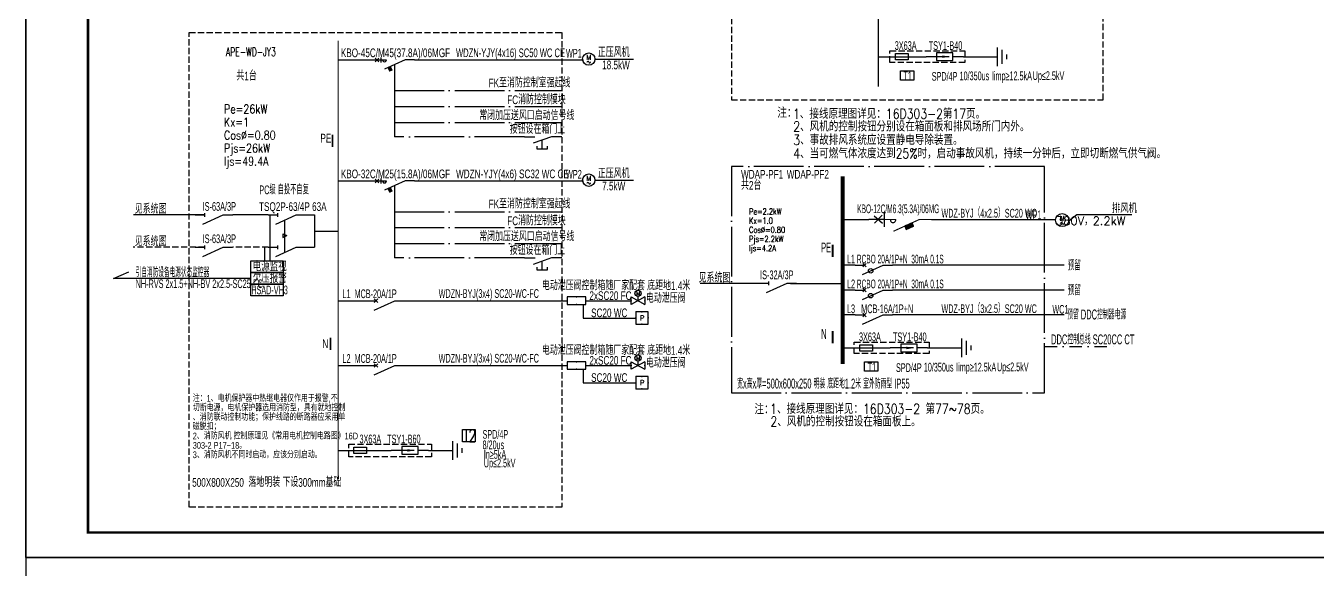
# Model space of a CAD drawing. Extents: x -118086 to 144314, y -110039 to 305761.
# Drawn here: x 27084 to 78952, y 127086 to 148923 of the extents above; entities that cross this region are included whole.
import ezdxf
from ezdxf.enums import TextEntityAlignment as Align

# ---------------------------------------------------------------- set-up
doc = ezdxf.new("R2010")
doc.units = 0
doc.header["$LTSCALE"] = 1000
for name, pattern in [('CONTINOUS', [0]), ('DASH', [0.35, 0.25, -0.1]), ('DASHDOT', [1, 0.5, -0.25, 0, -0.25]), ('DOTE', [2.42, 2, -0.2, 0.02, -0.2])]:
    doc.linetypes.add(name, pattern=pattern)
doc.layers.get('0').update_dxf_attribs({"linetype": 'CONTINUOUS'})
for name, color, linetype in [('D-TEXT', 7, 'CONTINUOUS'), ('DIM-箱柜', 3, 'CONTINUOUS'), ('DOTLN', 2, 'DASH'), ('DQ', 7, 'CONTINOUS'), ('EL-1', 4, 'DASH'), ('EL-TEXT', 3, 'CONTINUOUS'), ('ELEMENT', 3, 'CONTINUOUS'), ('EQUIP-动力', 3, 'CONTINUOUS'), ('EQUIP-消防', 3, 'CONTINUOUS'), ('EQUIP-箱柜', 3, 'CONTINUOUS'), ('PUB_TEXT', 7, 'CONTINUOUS'), ('SIG_TEXT', 7, 'CONTINUOUS'), ('TEL_TEXT', 3, 'CONTINUOUS'), ('TEL_TITLE', 7, 'CONTINUOUS'), ('WIRE', 4, 'CONTINUOUS'), ('WIRE-照明', 1, 'CONTINUOUS'), ('WIRE-系统', 4, 'CONTINUOUS'), ('XT', 6, 'CONTINUOUS'), ('内审意见修改', 2, 'CONTINUOUS')]:
    doc.layers.add(name, color=color, linetype=linetype)
doc.layers.add('内审要求修改2.10', color=6, linetype='CONTINUOUS', plot=False)
doc.layers.get('内审要求修改2.10').off()
doc.styles.add('_COMPLEX', font='ros.shx', dxfattribs={"width": 0.6, "bigfont": 'jd.shx'})
doc.styles.add('_HZTXT', font='ROS', dxfattribs={"width": 0.8, "bigfont": 'JD'})
doc.styles.add('_JD', font='ros.shx', dxfattribs={"width": 0.65, "bigfont": 'jd.shx'})
doc.styles.add('_TCH_DIM', font='SIMPLEX', dxfattribs={"bigfont": 'GBCBIG'})
doc.styles.add('_TCH_LABEL', font='COMPLEX', dxfattribs={"bigfont": 'GBCBIG'})
doc.styles.add('_TEL_DIM', font='ROMANS2', dxfattribs={"width": 0.8, "height": 3.5, "bigfont": 'HZDF2'})
doc.styles.add('B', font='ros.shx', dxfattribs={"width": 0.8, "bigfont": 'jd.shx'})
doc.styles.add('DIM_FONT', font='ROMANS', dxfattribs={"bigfont": 'HZTXT'})
doc.styles.add('HZDX', font='ros.shx', dxfattribs={"width": 0.75, "height": 500, "bigfont": 'jd.shx'})
doc.styles.get("Standard").update_dxf_attribs({"font": 'GBENOR', "bigfont": 'GBCBIG'})

# ---------------------------------------------------------------- blocks, each defined once
blk = doc.blocks.new('SADF AGF AERG AER GER')
at = {"layer": 'DIM-箱柜'}
blk.add_lwpolyline([(-462150, -1228514), (-378050, -1228514), (-378050, -1287914), (-462150, -1287914)], close=True, dxfattribs=at)
blk = doc.blocks.new('A$C6873132B')
at = {"layer": 'DIM-箱柜'}
blk.add_blockref('SADF AGF AERG AER GER', (378050, 1287914), dxfattribs=at)
blk = doc.blocks.new('$element$00000525')
for points in [[(0, 0), (0, -0.25)], [(-0.25, -0.2), (0, -0.75), (0, -1)], [(-0.047, -0.203), (0.047, -0.297)], [(0.047, -0.203), (-0.047, -0.297)]]:
    blk.add_lwpolyline(points)
blk.add_circle((-0.151, -0.417), 0.0615)
at = {"flags": 9}
blk.add_attdef('S', (0, 0), '', height=0.00000667, dxfattribs=at)
blk = doc.blocks.new('M_M7')
for p, q in [((-0.25, -0.2), (0, -0.75)), ((-0.047, -0.297), (0.047, -0.203)), ((-0.047, -0.203), (0.047, -0.297))]:
    blk.add_line(p, q)
for points in [[(0, 0), (0, -0.25)], [(0, -0.75), (0, -1)]]:
    blk.add_lwpolyline(points)
at = {"width": 0.8, "flags": 9}
blk.add_attdef('S', (0.25, -0.5), '', height=0.2, dxfattribs=at)
blk = doc.blocks.new('$element$00000577')
at = {"const_width": 0.0233}
for points in [[(0, 0), (0, -0.25)], [(-0.25, -0.2), (0, -0.75), (0, -1)]]:
    blk.add_lwpolyline(points, dxfattribs=at)
blk.add_arc((-0.008, -0.192), 0.0589, 81.8699, 278.1301)
at = {"flags": 9}
blk.add_attdef('S', (0, 0), '', height=0.00000667, dxfattribs=at)
blk = doc.blocks.new('A$C06496FC3')
h = blk.add_hatch()
h.set_pattern_fill('ANSI31', color=256, scale=10, style=0)
h.set_pattern_definition([(45, (-201584.4355, -30791.5509), (-0.707106781, 0.707106781), [])])
h.paths.add_polyline_path([(-567, -212), (-614, -109), (-841, -212), (-794, -315)])
blk.add_lwpolyline([(-794, -315), (-567, -212), (-614, -109), (-841, -212)], close=True)
at = {"layer": 'DQ'}
for p, q in [((-1500, 0), (-1979, 0)), ((-1810, 115), (-1545, -119)), ((-1555, 133), (-1796, -124)), ((-1500, 225), (-1500, -234))]:
    blk.add_line(p, q, dxfattribs=at)
at = {"layer": 'ELEMENT', "xscale": 1500, "yscale": 1500, "zscale": 1500, "rotation": 90}
blk.add_blockref('$element$00000577', (-1500, 0), dxfattribs=at)
blk = doc.blocks.new('M_M8')
for p, q in [((-0.25, -0.2), (0, -0.75)), ((0.05, -0.25), (-0.05, -0.25))]:
    blk.add_line(p, q)
for points in [[(0, 0), (0, -0.25)], [(0, -0.75), (0, -1)]]:
    blk.add_lwpolyline(points)
at = {"style": 'DIM_FONT', "width": 0.8, "flags": 9}
blk.add_attdef('S', (0.25, -0.5), '', height=0.2, dxfattribs=at)
blk = doc.blocks.new('$equip$00001811')
blk.add_circle((0, 0), 0.5)
for centre, radius, start, end in [((-0.073, -0.273), 0.0768, 17.22719, 184.21643), ((0.073, -0.227), 0.0769, 197.25914, 5.11794)]:
    blk.add_arc(centre, radius, start, end)
at = {"color": 7, "style": '_TEL_DIM'}
blk.add_attdef('$TEXT$', text='', height=0.4, dxfattribs=at).set_placement((0.001, 0.137), align=Align.MIDDLE_CENTER)
at = {"color": 7, "style": '_TEL_DIM', "flags": 1}
blk.add_attdef('A', text='', height=0.00002, dxfattribs=at).set_placement((0, 0), align=Align.MIDDLE_CENTER)
blk = doc.blocks.new('$equip$00001413')
for p, q in [((0.75, 0.6), (-0.75, 0.6)), ((-0.75, 0.6), (-0.75, 0)), ((-0.75, 0), (0.75, 0)), ((0.75, 0), (0.75, 0.6))]:
    blk.add_line(p, q)
for p in [(-0.75, 0.3), (0, 0.6), (0, 0), (0.75, 0.3)]:
    blk.add_point(p)
at = {"style": '_TCH_LABEL', "flags": 9}
blk.add_attdef('A', (0, 0), '', height=0.00002, dxfattribs=at)
blk = doc.blocks.new('$equip$00002457')
for p, q in [((-0.5, 0.5), (-0.5, -0.5)), ((0.5, 0.5), (-0.5, 0.5)), ((0.5, -0.5), (0.5, 0.5)), ((-0.5, -0.5), (0.5, -0.5))]:
    blk.add_line(p, q)
at = {"const_width": 0.05}
blk.add_lwpolyline([(-0.5, 0.5), (0.5, 0.5), (0.5, -0.5), (-0.5, -0.5), (-0.5, 0.5), (0.5, 0.5)], dxfattribs=at)
for p in [(0, 0.5), (-0.5, 0), (0, -0.5), (0.5, 0)]:
    blk.add_point(p)
at = {"color": 7, "style": '_TEL_DIM'}
blk.add_attdef('$TEXT$', text='', height=0.4, dxfattribs=at).set_placement((0.02, -0.01), align=Align.MIDDLE_CENTER)
at = {"color": 7, "style": '_TEL_DIM', "flags": 1}
blk.add_attdef('A', text='', height=0.00002, dxfattribs=at).set_placement((0, 0), align=Align.MIDDLE_CENTER)
blk = doc.blocks.new('$equip$00002601')
for p, q in [((-0.55, -0.9), (-0.55, -0.3)), ((-0.55, -0.3), (0.55, -0.9)), ((0.55, -0.3), (-0.55, -0.9)), ((0, -0.6), (0, -0.25)), ((0.55, -0.3), (0.55, -0.9))]:
    blk.add_line(p, q)
blk.add_circle((0, 0), 0.25)
for p in [(-0.25, 0), (0, 0.25), (0.25, 0), (-0.55, -0.6), (0.55, -0.6)]:
    blk.add_point(p)
at = {"color": 7, "style": '_TEL_DIM'}
blk.add_attdef('$TEXT$', text='', height=0.3, dxfattribs=at).set_placement((0, 0), align=Align.MIDDLE_CENTER)
at = {"color": 7, "style": '_TEL_DIM', "flags": 1}
blk.add_attdef('A', text='', height=0.00002, dxfattribs=at).set_placement((0, 0), align=Align.MIDDLE_CENTER)
blk = doc.blocks.new('$element$00000517')
for points in [[(0, 0), (0, -0.25)], [(0, -1), (0, -0.75), (-0.25, -0.2)]]:
    blk.add_lwpolyline(points)
blk.add_arc((-0.003, -0.2), 0.0501, 86.8202, 273.1798)
blk.add_solid([(-0.319, -0.33), (-0.213, -0.282), (-0.278, -0.421), (-0.172, -0.373)])
at = {"flags": 9}
blk.add_attdef('S', (0, 0), '', height=0.00000667, dxfattribs=at)
blk = doc.blocks.new('$equip$00001948')
blk.add_circle((0, 0), 0.5)
for centre, radius, start, end in [((-0.07, -0.27), 0.0768, 17.2272, 184.2164), ((0.07, -0.23), 0.0769, 197.2591, 5.1179)]:
    blk.add_arc(centre, radius, start, end)
at = {"layer": 'TEL_TEXT', "style": '_TEL_DIM'}
blk.add_attdef('$TEXT$', text='', height=0.4, dxfattribs=at).set_placement((0, 0.14), align=Align.MIDDLE_CENTER)
at = {"layer": 'TEL_TEXT', "style": '_TEL_DIM', "flags": 1}
blk.add_attdef('A', text='', height=0.00002, dxfattribs=at).set_placement((0, 0), align=Align.MIDDLE_CENTER)
blk = doc.blocks.new('$element$00000544')
for points in [[(-0.25, -0.333), (-0.324, -0.333), (-0.324, -0.617), (-0.25, -0.617)], [(0, -1), (0, -0.721), (-0.176, -0.235)], [(0, 0), (0, -0.283)], [(-0.324, -0.478), (-0.087, -0.478)]]:
    blk.add_lwpolyline(points)
at = {"flags": 9}
blk.add_attdef('S', (0, 0), '', height=0.00000667, dxfattribs=at)
blk = doc.blocks.new('M_M24')
for p, q in [((-0.25, -0.375), (0.25, -0.375)), ((-0.1875, -0.5), (0.1875, -0.5)), ((-0.0625, -0.625), (0.0625, -0.625))]:
    blk.add_line(p, q)
blk.add_lwpolyline([(0, 0), (0, -0.375)])
at = {"width": 0.8, "flags": 9}
blk.add_attdef('S', (0.25, -0.5), '', height=0.2, dxfattribs=at)
blk = doc.blocks.new('M_M17')
for p, q in [((-0.1, -0.717), (-0.1, -0.283)), ((-0.1, -0.283), (0.1, -0.283)), ((0.1, -0.283), (0.1, -0.717)), ((0, -0.383), (0, -0.717)), ((0.1, -0.717), (-0.1, -0.717))]:
    blk.add_line(p, q)
for points in [[(0, 0), (0, -0.283)], [(0, -0.717), (0, -1)]]:
    blk.add_lwpolyline(points)
for points in [[(-0.033, -0.567), (0.033, -0.567), (0, -0.367), (0.033, -0.567)], [(0.033, -0.567), (0, -0.367), (-0.033, -0.567), (0.033, -0.567)], [(0, -0.367), (-0.033, -0.567), (0.033, -0.567), (0, -0.367)]]:
    blk.add_solid(points)
at = {"width": 0.8, "flags": 9}
blk.add_attdef('S', (0.25, -0.5), '', height=0.2, dxfattribs=at)
blk = doc.blocks.new('T1')
at = {"layer": 'DOTLN', "linetype": 'DASH', "elevation": -4260}
blk.add_lwpolyline([(42028, 231032), (45043, 231032), (45043, 230576), (42028, 230576)], close=True, dxfattribs=at)
at = {"layer": 'ELEMENT', "elevation": -4260}
blk.add_lwpolyline([(42254, 230674), (42254, 230934), (42764, 230934), (42764, 230674)], close=True, dxfattribs=at)
at = {"layer": 'TEL_TEXT', "ltscale": 2}
blk.add_lwpolyline([(42449, 230241), (42983, 230241), (42983, 229865), (42449, 229865)], close=True, dxfattribs=at)
at = {"layer": 'WIRE-照明'}
for p, q in [((41567, 230804), (42330, 230804)), ((42330, 230804), (43480, 230804)), ((44980, 230804), (45793, 230804))]:
    blk.add_line(p, q, dxfattribs=at)
at = {"layer": 'ELEMENT', "yscale": 1500, "zscale": 1500}
for name, p, xscale, rotation in [('M_M17', (44980, 230804), -1500, 270), ('M_M24', (45793, 230804), 1500, 90)]:
    blk.add_blockref(name, p, dxfattribs=dict(at, xscale=xscale, rotation=rotation))
at = {"layer": 'TEL_TEXT', "ltscale": 2, "style": '_COMPLEX'}
for s, width, p in [('3X63A      TSY1-B40', 0.5, (42222, 231075)), ('T1', 0.6, (42570, 229861)), ('SPD/4P', 0.6, (43710, 229838)), ('10/350us', 0.6, (44826, 229857)), ('Iimp≥12.5kA', 0.6, (46125, 229858)), ('Up≤2.5kV', 0.6, (47764, 229868))]:
    blk.add_text(s, height=350, dxfattribs=dict(at, width=width)).set_placement(p)
blk = doc.blocks.new('T2')
at = {"layer": 'DOTLN', "linetype": 'DASH'}
blk.add_lwpolyline([(90187, 212212), (93515, 212212), (93515, 211702), (90187, 211702)], close=True, dxfattribs=at)
at = {"layer": 'ELEMENT'}
blk.add_lwpolyline([(90398, 211827), (90398, 212087), (90908, 212087), (90908, 211827)], close=True, dxfattribs=at)
at = {"layer": 'TEL_TEXT', "ltscale": 2}
blk.add_lwpolyline([(94753, 212803), (95266, 212803), (95266, 212299), (94753, 212299)], close=True, dxfattribs=at)
at = {"layer": 'WIRE-照明'}
for p, q in [((89771, 211957), (91898, 211957)), ((93398, 211957), (94211, 211957))]:
    blk.add_line(p, q, dxfattribs=at)
at = {"layer": 'ELEMENT', "yscale": 1500, "zscale": 1500}
for name, p, xscale, rotation in [('M_M24', (93805, 211957), 1500, 90), ('M_M17', (93398, 211957), -1500, 270)]:
    blk.add_blockref(name, p, dxfattribs=dict(at, xscale=xscale, rotation=rotation))
at = {"layer": 'TEL_TEXT', "style": '_TEL_DIM', "width": 0.64}
blk.add_text('T2', height=500, dxfattribs=at).set_placement((94798, 212299))
at = {"layer": 'TEL_TEXT', "ltscale": 2, "style": '_COMPLEX', "width": 0.6}
for s, p in [('SPD/4P', (95563, 212426)), ('3X63A   TSY1-B60', (90622, 212242)), ('8/20us', (95563, 212005)), ('Up≤2.5kV', (95615, 211275)), ('In≥5kA', (95615, 211621))]:
    blk.add_text(s, height=350, dxfattribs=at).set_placement(p)

msp = doc.modelspace()

# ---------------------------------------------------------------- linework, layer by layer
at = {"linetype": 'DOTE'}
for p, q in [((68002, 143268), (55424, 143268)), ((55424, 143268), (55424, 134167)), ((68002, 134167), (68002, 143268)), ((55424, 134167), (68002, 134167))]:
    msp.add_line(p, q, dxfattribs=at)
at = {"linetype": 'DASH'}
msp.add_lwpolyline([(48611, 129585), (33644, 129585), (33644, 148653), (48611, 148653)], close=True, dxfattribs=at)
at = {"linetype": 'Continuous', "const_width": 72.9}
for points in [[(39403, 144547), (39403, 144051)], [(59491, 140129), (59491, 139632)], [(39323, 136385), (39323, 135888)], [(59491, 136657), (59491, 136160)]]:
    msp.add_lwpolyline(points, dxfattribs=at)
at = {"layer": 'DIM-箱柜'}
for p, q in [((68995, 141100), (69294, 141337)), ((69294, 141337), (71501, 141337))]:
    msp.add_line(p, q, dxfattribs=at)
at = {"layer": 'DIM-箱柜', "const_width": 40}
msp.add_lwpolyline([(68980, 141088, 1), (69011, 141113, 1)], format="xyb", close=True, dxfattribs=at)
at = {"layer": 'DOTLN', "linetype": 'DASH'}
msp.add_lwpolyline([(55423, 145947), (70355, 145947), (70355, 182833), (55423, 182833)], close=True, dxfattribs=at)
at = {"layer": 'ELEMENT'}
for p, q in [((41120, 147623), (41261, 147482)), ((41261, 147623), (41120, 147482)), ((41340, 147653), (41340, 147453)), ((41120, 142758), (41261, 142616)), ((41261, 142758), (41120, 142616)), ((41341, 142787), (41341, 142587))]:
    msp.add_line(p, q, dxfattribs=at)
at = {"layer": 'EQUIP-箱柜'}
for p, q in [((49944, 147586), (51487, 147586)), ((49944, 142720), (51487, 142720)), ((49469, 137725), (49469, 137175)), ((49573, 137875), (51401, 137875)), ((49469, 137175), (51580, 137175)), ((49469, 135124), (49469, 134574)), ((49573, 135274), (51401, 135274)), ((49469, 134574), (51580, 134574))]:
    msp.add_line(p, q, dxfattribs=at)
at = {"layer": 'TEL_TEXT', "linetype": 'Continuous'}
for p, q in [((41889, 147359), (41889, 144465)), ((41890, 142493), (41890, 139600))]:
    msp.add_line(p, q, dxfattribs=at)
at = {"layer": 'TEL_TEXT', "linetype": 'DOTE'}
for p, q in [((41889, 146318), (48622, 146318, 0)), ((41889, 145680), (48610, 145680)), ((41889, 145042), (48610, 145042)), ((47110, 144465), (41889, 144465)), ((41890, 141452), (48622, 141452, 0)), ((41890, 140815), (48611, 140815)), ((41890, 140177), (48611, 140177)), ((47111, 139600), (41890, 139600))]:
    msp.add_line(p, q, dxfattribs=at)
at = {"layer": 'TEL_TITLE'}
for points in [[(27084, 127561), (111184, 127561), (111184, 186961), (27084, 186961)], [(27084, 127561), (111184, 127561), (111184, 186961), (27084, 186961)], [(27084, 68161), (111184, 68161), (111184, 127561), (27084, 127561)]]:
    msp.add_lwpolyline(points, close=True, dxfattribs=at)
at = {"layer": 'TEL_TITLE', "const_width": 100}
msp.add_lwpolyline([(29584, 128561), (110184, 128561), (110184, 185961), (29584, 185961)], close=True, dxfattribs=at)
at = {"layer": 'WIRE'}
msp.add_line((61329, 146484), (61329, 181065), dxfattribs=at)
at = {"layer": 'WIRE', "color": 7, "linetype": 'DASHDOT'}
msp.add_lwpolyline([(68002, 136034), (70931, 136034)], dxfattribs=at)
at = {"layer": 'WIRE-照明'}
for p, q in [((39631, 147553), (41415, 147553)), ((42690, 147553), (49479, 147553)), ((39632, 142687), (41416, 142688)), ((42691, 142687), (49480, 142688)), ((37472, 141108), (37472, 139808)), ((38321, 141324), (38682, 141324)), ((38682, 141324), (38682, 140023)), ((59893, 141143), (60946, 141143)), ((63457, 141143), (68433, 141143)), ((37410, 140568), (37569, 140495)), ((37410, 140568), (37410, 140421)), ((38682, 140673), (39632, 140673)), ((37410, 140421), (37569, 140495)), ((38321, 140023), (38682, 140023)), ((60393, 139304, 0), (59893, 139304)), ((68792, 139304), (61893, 139304)), ((57799, 138572), (59329, 138572)), ((59329, 138572), (59893, 138572)), ((60393, 138304, 0), (59893, 138304)), ((68792, 138304), (61893, 138304)), ((39632, 137875), (40776, 137875)), ((42276, 137875), (48823, 137875)), ((60393, 137304, 0), (59893, 137304)), ((68792, 137304), (61893, 137304)), ((39632, 135274), (40776, 135274)), ((42276, 135274), (48823, 135274))]:
    msp.add_line(p, q, dxfattribs=at)
at = {"layer": 'WIRE-照明', "linetype": 'ByBlock'}
for p, q in [((34267, 141324), (31415, 141324)), ((36821, 141324), (35392, 141324))]:
    msp.add_line(p, q, dxfattribs=at)
at = {"layer": 'WIRE-照明', "linetype": 'DASH'}
for p, q in [((34267, 140023), (31392, 140023)), ((36821, 140023), (35392, 140023))]:
    msp.add_line(p, q, dxfattribs=at)
at = {"layer": 'WIRE-照明', "linetype": 'Continuous'}
for p, q in [((56618, 138572), (54167, 138572)), ((57799, 138572), (57919, 138572))]:
    msp.add_line(p, q, dxfattribs=at)
at = {"layer": 'WIRE-照明', "linetype": 'Continuous', "const_width": 35}
msp.add_lwpolyline([(39632, 148331), (39632, 130711)], dxfattribs=at)
at = {"layer": 'WIRE-照明', "const_width": 160}
msp.add_lwpolyline([(59893, 142880), (59893, 135333)], dxfattribs=at)
at = {"layer": 'XT'}
for p, q in [((36891, 141324), (36891, 139474)), ((36688, 139474), (36688, 140024)), ((30610, 138772), (31225, 139039)), ((36116, 138772), (30610, 138772))]:
    msp.add_line(p, q, dxfattribs=at)
for points in [[(36116, 139474), (37416, 139474), (37416, 139006), (36116, 139006)], [(36116, 139006), (37416, 139006), (37416, 138538), (36116, 138538)], [(36116, 138538), (37416, 138538), (37416, 138071), (36116, 138071)]]:
    msp.add_lwpolyline(points, close=True, dxfattribs=at)

# ---------------------------------------------------------------- block references
at = {"xscale": 1.268882175226586, "yscale": 1.268882175226586, "zscale": 1.268882175226586}
msp.add_blockref('A$C06496FC3', (63457, 141143), dxfattribs=at)
at = {"layer": 'DIM-箱柜'}
msp.add_blockref('SADF AGF AERG AER GER', (489234, 1415475), dxfattribs=at)
msp.add_blockref('SADF AGF AERG AER GER', (489234, 1415475), dxfattribs=at)
at = {"layer": 'DQ', "xscale": 1500, "yscale": 1500, "zscale": 1500, "rotation": 90}
for p in [(33892, 141324), (36821, 141324), (33889, 140024), (36821, 140023), (56538, 138574)]:
    msp.add_blockref('M_M8', p, dxfattribs=at)
at = {"layer": 'EL-1'}
for name, p in [('T1', (19762, -83121)), ('T1', (18326, -94827)), ('T2', (-50135, -80097))]:
    msp.add_blockref(name, p, dxfattribs=at)
at = {"layer": 'ELEMENT', "xscale": 1500, "yscale": 1500, "zscale": 1500, "rotation": 90}
for name, p in [('$element$00000517', (41190, 147553)), ('$element$00000517', (41191, 142687)), ('M_M7', (40776, 137875)), ('M_M7', (60393, 137304, 0)), ('M_M7', (40776, 135274))]:
    msp.add_blockref(name, p, dxfattribs=at)
at = {"layer": 'EQUIP-动力', "linetype": 'ByBlock', "xscale": 500, "yscale": 500, "zscale": 500}
for p in [(49694, 147586), (49694, 142720)]:
    msp.add_blockref('$equip$00001948', p, dxfattribs=at).add_auto_attribs({'$TEXT$': 'M'})
at = {"layer": 'EQUIP-动力'}
for name, p, xscale, yscale, zscale in [('$equip$00001811', (68710, 141114), 525, 525, 525), ('$equip$00002601', (51676, 138175), 500, 500, 500), ('$equip$00002601', (51676, 135574), 500, 500, 500)]:
    msp.add_blockref(name, p, dxfattribs=dict(at, xscale=xscale, yscale=yscale, zscale=zscale)).add_auto_attribs({'$TEXT$': 'M'})
at = {"layer": 'EQUIP-消防', "linetype": 'ByBlock', "xscale": 500, "yscale": 500, "zscale": 500}
for p in [(51830, 137182), (51830, 134581)]:
    msp.add_blockref('$equip$00002457', p, dxfattribs=at).add_auto_attribs({'$TEXT$': 'P'})
at = {"layer": 'EQUIP-箱柜', "xscale": 500, "yscale": 500, "zscale": 500}
for p in [(49198, 137725), (49198, 135124)]:
    msp.add_blockref('$equip$00001413', p, dxfattribs=at)
at = {"layer": 'TEL_TEXT', "ltscale": 2, "xscale": 1500, "yscale": 1500, "zscale": 1500, "rotation": 90}
for p in [(60393, 139304, 0), (60393, 138304, 0)]:
    msp.add_blockref('$element$00000525', p, dxfattribs=at)
at = {"layer": 'WIRE-系统', "color": 3, "xscale": 1500, "yscale": 1500, "zscale": 1500, "rotation": 90}
for p in [(47110, 144465), (47111, 139600)]:
    msp.add_blockref('$element$00000544', p, dxfattribs=at)
at = {"layer": '内审要求修改2.10'}
msp.add_blockref('A$C6873132B', (111184, 127561), dxfattribs=at)
msp.add_blockref('A$C6873132B', (111184, 127561), dxfattribs=at)

# ---------------------------------------------------------------- texts
at = {"layer": 'D-TEXT', "style": '_HZTXT', "width": 0.45}
for s, p in [('PE', (59029, 139814)), ('预留 DDC控制器电源', (68907, 137122)), ('N', (59029, 136342)), ('DDC控制总线 SC20CC CT', (68266, 136121)), ('宽x高x厚=500x600x250 明装 底距地1.2米 室外防雨型 IP55', (55655, 134346))]:
    msp.add_text(s, height=400, dxfattribs=at).set_placement(p)
at = {"layer": 'DIM-箱柜', "style": '_TCH_DIM'}
for s, p in [('排风机', (70704, 141407)), ('380V，2.2kW', (68466, 140917))]:
    msp.add_text(s, height=337.6, dxfattribs=at).set_placement(p)
at = {"layer": 'EL-TEXT', "style": '_HZTXT', "width": 0.5}
for p in [(68936, 139097, -124), (68936, 138097, -124)]:
    msp.add_text('预留', height=400, dxfattribs=at).set_placement(p)
at = {"layer": 'PUB_TEXT', "style": '_JD', "width": 0.5}
for s, p in [('WP1', (48780, 147646)), ('WP2', (48780, 142781))]:
    msp.add_text(s, height=350, dxfattribs=at).set_placement(p)
at = {"layer": 'SIG_TEXT', "style": '_TEL_DIM', "width": 0.8}
for s, height, p in [('Pe=26kW', 350, (35042, 145405)), ('Kx=1', 350, (35042, 144880)), ('Cos%%C=0.80', 350, (35042, 144355)), ('Pjs=26kW', 350, (35042, 143830)), ('Ijs=49.4A', 350, (35042, 143305)), ('Pe=2.2kW', 245, (56131, 141337)), ('Kx=1.0', 245, (56131, 140970)), ('Cos%%C=0.80', 245, (56131, 140602)), ('Pjs=2.2kW', 245, (56131, 140235)), ('Ijs=4.2A', 245, (56131, 139867))]:
    msp.add_text(s, height=height, dxfattribs=at).set_placement(p)
at = {"layer": 'SIG_TEXT', "linetype": 'Continuous', "style": '_HZTXT', "width": 0.8}
for s, height, p in [('注：1、电机保护器中热继电器仅作用于报警,不', 267.91, (33789, 133817)), ('切断电源，电机保护器选用消防型，具有就地控制', 267.91, (33789, 133439)), ('、消防联动控制功能；保护线路的断路器应采用单', 267.91, (33789, 133061)), ('磁脱扣；', 267.9, (33789, 132683)), ('2、消防风机 控制原理见《常用电机控制电路图》16D', 267.91, (33789, 132305)), ('303-2 P17~18。', 267.91, (33789, 131927)), ('3、消防风机不同时启动，应该分别启动。', 267.91, (33789, 131549))]:
    msp.add_text(s, height=height, dxfattribs=at).set_placement(p)
at = {"layer": 'TEL_TEXT'}
for s, height, style, width, p in [('APE-WD-JY3', 350, '_TEL_DIM', 0.64, (35121, 147697)), ('注：', 400, '_TEL_DIM', 0.8, (57269, 145228)), ('1、接线原理图详见：16D303-2第17页。', 400, '_TEL_DIM', 0.8, (57898, 145187)), ('2、风机的控制按钮分别设在箱面板和排风场所门内外。', 400, '_TEL_DIM', 0.8, (57908, 144679)), ('3、事故排风系统应设置静电导除装置。 ', 400, '_TEL_DIM', 0.8, (57908, 144137)), ('4、当可燃气体浓度达到25%%%时，启动事故风机，持续一分钟后，立即切断燃气供气阀。', 400, '_TEL_DIM', 0.8, (57908, 143596)), ('WC1', 350, '_COMPLEX', 0.6, (68317, 137354)), ('注：', 400, '_TEL_DIM', 0.8, (56352, 133313)), ('1、接线原理图详见：16D303-2 第77~78页。', 400, '_TEL_DIM', 0.8, (56981, 133330)), ('2、风机的控制按钮设在箱面板上。', 400, '_TEL_DIM', 0.8, (56992, 132822))]:
    msp.add_text(s, height=height, dxfattribs=dict(at, style=style, width=width)).set_placement(p)
at = {"layer": 'TEL_TEXT', "ltscale": 2, "style": '_COMPLEX'}
for s, width, p in [('KBO-45C/M45(37.8A)/06MGF', 0.7, (39738, 147663, 0)), ('KBO-32C/M25(15.8A)/06MGF', 0.7, (39738, 142797, 0)), ('WDAP-PF1', 0.7, (55811, 142781)), ('共2台', 0.7, (55811, 142336)), ('WDAP-PF2', 0.7, (57648, 142781)), ('TSQ2P-63/4P 63A', 0.7, (36451, 141482)), ('KBO-12C/M6.3(5.3A)/06MG', 0.45, (60480, 141394)), ('WDZ-BYJ（4x2.5）SC20 WC', 0.6, (63860, 141218)), ('WP1', 0.6, (67246, 141153)), ('L1', 0.5, (60065, 139375, 0)), ('RCBO 20A/1P+N  30mA 0.1S', 0.45, (60462, 139375, 0)), ('引自消防设备电源状态监控器 ', 0.5, (31493, 138826)), ('NH-RVS 2x1.5+NH-BV 2x2.5-SC25-FC ', 0.5, (31493, 138383)), ('L2', 0.5, (60065, 138375, 0)), ('RCBO 20A/1P+N  30mA 0.1S', 0.45, (60462, 138375, 0)), ('L1  MCB-20A/1P', 0.6, (39805, 137979)), ('L3', 0.5, (60065, 137375, 0)), ('MCB-16A/1P+N', 0.5, (60637, 137375, 0)), ('WDZ-BYJ（3x2.5）SC20 WC', 0.6, (63860, 137380)), ('L2  MCB-20A/1P', 0.6, (39805, 135378))]:
    msp.add_text(s, height=350, dxfattribs=dict(at, width=width)).set_placement(p)
at = {"layer": 'TEL_TEXT', "linetype": 'Continuous', "style": 'B', "oblique": 0.7}
for s, width, p in [('WDZN-YJY(4x16) SC50 WC CE', 0.65, (44361, 147663)), ('正压风机', 0.7, (50056, 147672)), ('18.5kW', 0.7, (50230, 147176)), ('共1台', 0.7, (35540, 146730)), ('FK至消防控制室强起线', 0.7, (45671, 146453, 0)), ('FC消防控制模块', 0.7, (46418, 145776)), ('按钮设在箱门上', 0.7, (46518, 144589)), ('PE', 0.7, (38914, 144232)), ('WDZN-YJY(4x6) SC32 WC CE', 0.7, (44362, 142797)), ('正压风机', 0.7, (50056, 142806)), ('7.5kW', 0.7, (50230, 142311)), ('见系统图', 0.7, (31456, 141377)), ('FK至消防控制室强起线', 0.7, (45672, 141588, 0)), ('FC消防控制模块', 0.7, (46418, 140910)), ('见系统图', 0.7, (31456, 140076)), ('按钮设在箱门上', 0.7, (46518, 139724)), ('电动泄压阀控制箱随厂家配套 底距地1.4米', 0.7, (47809, 138302)), ('见系统图', 0.7, (54105, 138611)), ('WDZN-BYJ(3x4) SC20-WC-FC', 0.6, (43664, 137989)), ('2xSC20 FC', 0.7, (49718, 137904)), ('电动泄压阀', 0.7, (51988, 137793)), ('SC20 WC', 0.7, (49787, 137213)), ('N', 0.7, (38993, 135969)), ('电动泄压阀控制箱随厂家配套 底距地1.4米', 0.7, (47809, 135701)), ('WDZN-BYJ(3x4) SC20-WC-FC', 0.6, (43664, 135388)), ('2xSC20 FC', 0.7, (49718, 135303)), ('电动泄压阀', 0.7, (51988, 135192)), ('SC20 WC', 0.7, (49787, 134611))]:
    msp.add_text(s, height=350, dxfattribs=dict(at, width=width)).set_placement(p)
at = {"layer": 'TEL_TEXT', "linetype": 'Continuous', "style": 'B', "width": 0.55}
for s, p in [('PC级 自投不自复', (36462, 142156)), ('IS-63A/3P', (34186, 141489)), ('IS-63A/3P', (34186, 140190)), ('IS-32A/3P', (56578, 138740))]:
    msp.add_text(s, height=350, dxfattribs=at).set_placement(p)
at = {"layer": 'XT', "style": 'HZDX'}
for s, width, p in [('电源监视', 0.75, (36198, 139061, 37)), ('HSAD-VH3', 0.6, (36141, 138132)), ('欠压报警', 0.75, (36198, 138594, 37))]:
    msp.add_text(s, height=350, dxfattribs=dict(at, width=width)).set_placement(p)
at = {"layer": '内审意见修改', "linetype": 'Continuous', "style": 'B', "oblique": 0.7, "width": 0.7}
for s, p in [('常闭加压送风口启动信号线', (45291, 145138)), ('常闭加压送风口启动信号线', (45291, 140272)), ('500X800X250  落地明装 下设300mm基础', (33764, 130397))]:
    msp.add_text(s, height=350, dxfattribs=at).set_placement(p)

doc.saveas('drawing.dxf')
